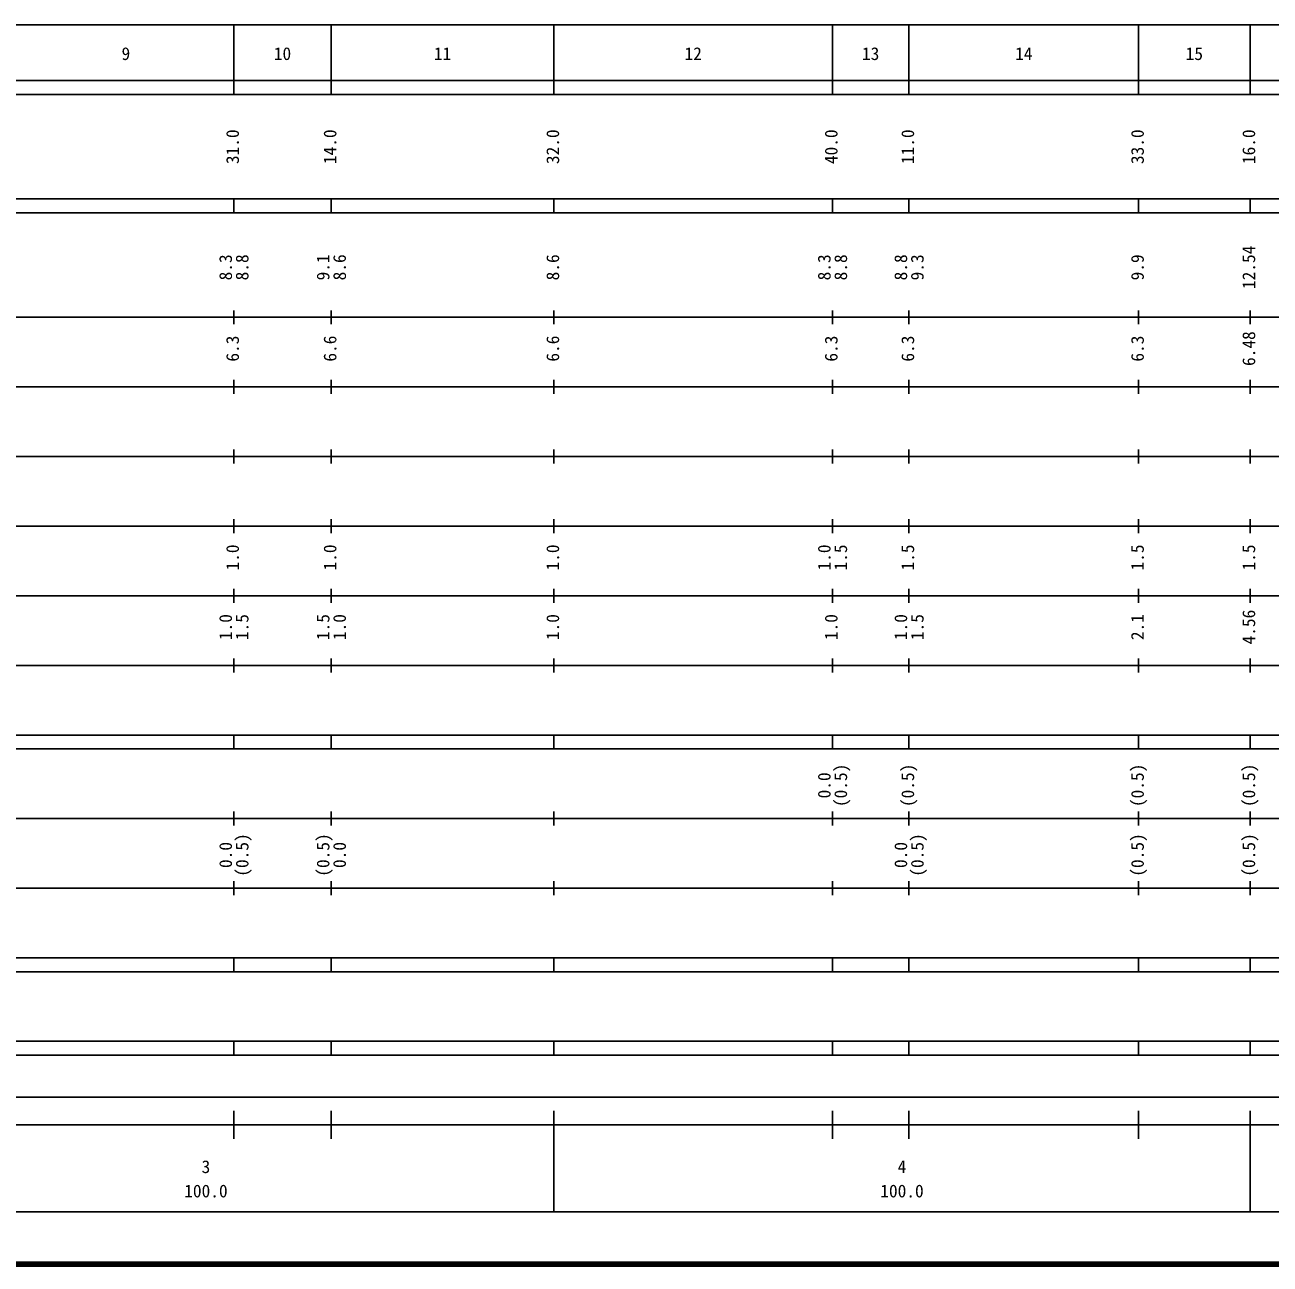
# Model space of a CAD drawing. Units: millimetres on the paper, enlarged 1000 times. Extents: x 40000 to 680000, y 20000 to 380000.
# Drawn here: x 291992 to 470885, y 20000 to 198000 of the extents above; entities that cross this region are included whole.
import ezdxf
from ezdxf.enums import TextEntityAlignment as Align

# ---------------------------------------------------------------- set-up
doc = ezdxf.new("R2010")
doc.units = ezdxf.units.MM
doc.header["$LTSCALE"] = 1000
doc.layers.add('M-TTL', color=2, linetype='Continuous', lineweight=140)
doc.layers.add('M-TTL-BAND', color=7, linetype='Continuous', lineweight=25)
doc.styles.add('ＭＳ ゴシック', font='')
doc.styles.get('ＭＳ ゴシック').set_extended_font_data('MS Gothic')

msp = doc.modelspace()

# ---------------------------------------------------------------- linework, layer by layer
at = {"layer": 'M-TTL'}
msp.add_line((40000, 20000), (680000, 20000), dxfattribs=at)
at = {"layer": 'M-TTL-BAND'}
for p, q in [((68000, 198000), (579000, 198000)), ((322000, 188000), (322000, 198000)), ((336000, 188000), (336000, 198000)), ((368000, 188000), (368000, 198000)), ((408000, 188000), (408000, 198000)), ((419000, 188000), (419000, 198000)), ((452000, 188000), (452000, 198000)), ((468000, 188000), (468000, 198000)), ((40000, 190000), (579000, 190000)), ((40000, 188000), (579000, 188000)), ((40000, 173000), (579000, 173000)), ((322000, 171000), (322000, 173000)), ((336000, 171000), (336000, 173000)), ((368000, 171000), (368000, 173000)), ((408000, 171000), (408000, 173000)), ((419000, 171000), (419000, 173000)), ((452000, 171000), (452000, 173000)), ((468000, 171000), (468000, 173000)), ((40000, 171000), (579000, 171000)), ((40000, 156000), (579000, 156000)), ((322000, 155000), (322000, 157000)), ((336000, 155000), (336000, 157000)), ((368000, 155000), (368000, 157000)), ((408000, 155000), (408000, 157000)), ((419000, 155000), (419000, 157000)), ((452000, 155000), (452000, 157000)), ((468000, 155000), (468000, 157000)), ((322000, 145000), (322000, 147000)), ((336000, 145000), (336000, 147000)), ((368000, 145000), (368000, 147000)), ((408000, 145000), (408000, 147000)), ((419000, 145000), (419000, 147000)), ((452000, 145000), (452000, 147000)), ((468000, 145000), (468000, 147000)), ((46000, 146000), (579000, 146000)), ((52000, 136000), (579000, 136000)), ((322000, 135000), (322000, 137000)), ((336000, 135000), (336000, 137000)), ((368000, 135000), (368000, 137000)), ((408000, 135000), (408000, 137000)), ((419000, 135000), (419000, 137000)), ((452000, 135000), (452000, 137000)), ((468000, 135000), (468000, 137000)), ((46000, 126000), (579000, 126000)), ((322000, 125000), (322000, 127000)), ((336000, 125000), (336000, 127000)), ((368000, 125000), (368000, 127000)), ((408000, 125000), (408000, 127000)), ((419000, 125000), (419000, 127000)), ((452000, 125000), (452000, 127000)), ((468000, 125000), (468000, 127000)), ((322000, 115000), (322000, 117000)), ((336000, 115000), (336000, 117000)), ((368000, 115000), (368000, 117000)), ((408000, 115000), (408000, 117000)), ((419000, 115000), (419000, 117000)), ((452000, 115000), (452000, 117000)), ((468000, 115000), (468000, 117000)), ((52000, 116000), (579000, 116000)), ((46000, 106000), (579000, 106000)), ((322000, 105000), (322000, 107000)), ((336000, 105000), (336000, 107000)), ((368000, 105000), (368000, 107000)), ((408000, 105000), (408000, 107000)), ((419000, 105000), (419000, 107000)), ((452000, 105000), (452000, 107000)), ((468000, 105000), (468000, 107000)), ((40000, 96000), (579000, 96000)), ((322000, 94000), (322000, 96000)), ((336000, 94000), (336000, 96000)), ((368000, 94000), (368000, 96000)), ((408000, 94000), (408000, 96000)), ((419000, 94000), (419000, 96000)), ((452000, 94000), (452000, 96000)), ((468000, 94000), (468000, 96000)), ((40000, 94000), (579000, 94000)), ((322000, 83000), (322000, 85000)), ((336000, 83000), (336000, 85000)), ((368000, 83000), (368000, 85000)), ((408000, 83000), (408000, 85000)), ((419000, 83000), (419000, 85000)), ((452000, 83000), (452000, 85000)), ((468000, 83000), (468000, 85000)), ((49000, 84000), (579000, 84000)), ((40000, 74000), (579000, 74000)), ((322000, 73000), (322000, 75000)), ((336000, 73000), (336000, 75000)), ((368000, 73000), (368000, 75000)), ((408000, 73000), (408000, 75000)), ((419000, 73000), (419000, 75000)), ((452000, 73000), (452000, 75000)), ((468000, 73000), (468000, 75000)), ((40000, 64000), (579000, 64000)), ((322000, 62000), (322000, 64000)), ((336000, 62000), (336000, 64000)), ((368000, 62000), (368000, 64000)), ((408000, 62000), (408000, 64000)), ((419000, 62000), (419000, 64000)), ((452000, 62000), (452000, 64000)), ((468000, 62000), (468000, 64000)), ((40000, 62000), (579000, 62000)), ((40000, 52000), (579000, 52000)), ((322000, 50000), (322000, 52000)), ((336000, 50000), (336000, 52000)), ((368000, 50000), (368000, 52000)), ((408000, 50000), (408000, 52000)), ((419000, 50000), (419000, 52000)), ((452000, 50000), (452000, 52000)), ((468000, 50000), (468000, 52000)), ((40000, 50000), (579000, 50000)), ((71000, 44000), (565000, 44000)), ((322000, 38000), (322000, 42000)), ((336000, 38000), (336000, 42000)), ((368000, 27500), (368000, 42000)), ((408000, 38000), (408000, 42000)), ((419000, 38000), (419000, 42000)), ((452000, 38000), (452000, 42000)), ((468000, 27500), (468000, 42000)), ((40000, 40000), (579000, 40000)), ((68000, 27500), (579000, 27500))]:
    msp.add_line(p, q, dxfattribs=at)

# ---------------------------------------------------------------- texts
at = {"layer": 'M-TTL-BAND', "style": 'ＭＳ ゴシック'}
for s, p in [('9', (306500, 192405)), ('10', (329000, 192405)), ('11', (352000, 192405)), ('12', (388000, 192405)), ('13', (413500, 192405)), ('14', (435500, 192405)), ('15', (460000, 192405)), ('3', (318000, 32523)), ('4', (418000, 32523)), ('100.0', (318000, 29033)), ('100.0', (418000, 29033))]:
    msp.add_text(s, height=1833, dxfattribs=at).set_placement(p, align=Align.BOTTOM_CENTER)
for s, p in [('31.0', (323290, 180500)), ('14.0', (337290, 180500)), ('32.0', (369290, 180500)), ('40.0', (409290, 180500)), ('11.0', (420290, 180500)), ('33.0', (453290, 180500)), ('16.0', (469290, 180500)), ('8.3', (322290, 163174)), ('8.8', (324660, 163174)), ('9.1', (336290, 163174)), ('8.6', (338660, 163174)), ('8.6', (369290, 163174)), ('8.3', (408290, 163174)), ('8.8', (410660, 163174)), ('8.8', (419290, 163174)), ('9.3', (421660, 163174)), ('9.9', (453290, 163174)), ('12.54', (469290, 163174)), ('6.48', (469290, 151500)), ('6.3', (323290, 151500)), ('6.6', (337290, 151500)), ('6.6', (369290, 151500)), ('6.3', (409290, 151500)), ('6.3', (420290, 151500)), ('6.3', (453290, 151500)), ('1.0', (323290, 121500)), ('1.0', (337290, 121500)), ('1.0', (369290, 121500)), ('1.0', (408290, 121500)), ('1.5', (410660, 121500)), ('1.5', (420290, 121500)), ('1.5', (453290, 121500)), ('1.5', (469290, 121500)), ('1.0', (322290, 111500)), ('1.5', (324660, 111500)), ('1.5', (336290, 111500)), ('1.0', (338660, 111500)), ('1.0', (369290, 111500)), ('1.0', (409290, 111500)), ('1.0', (419290, 111500)), ('1.5', (421660, 111500)), ('2.1', (453290, 111500)), ('4.56', (469290, 111500)), ('(0.5)', (410660, 88764)), ('(0.5)', (420290, 88764)), ('(0.5)', (453290, 88764)), ('(0.5)', (469290, 88764)), ('0.0', (408290, 88764)), ('0.0', (322290, 78764)), ('(0.5)', (324660, 78764)), ('(0.5)', (336290, 78764)), ('0.0', (338660, 78764)), ('0.0', (419290, 78764)), ('(0.5)', (421660, 78764)), ('(0.5)', (453290, 78764)), ('(0.5)', (469290, 78764))]:
    msp.add_text(s, height=1833, rotation=90, dxfattribs=at).set_placement(p, align=Align.BOTTOM_CENTER)

doc.saveas('drawing.dxf')
